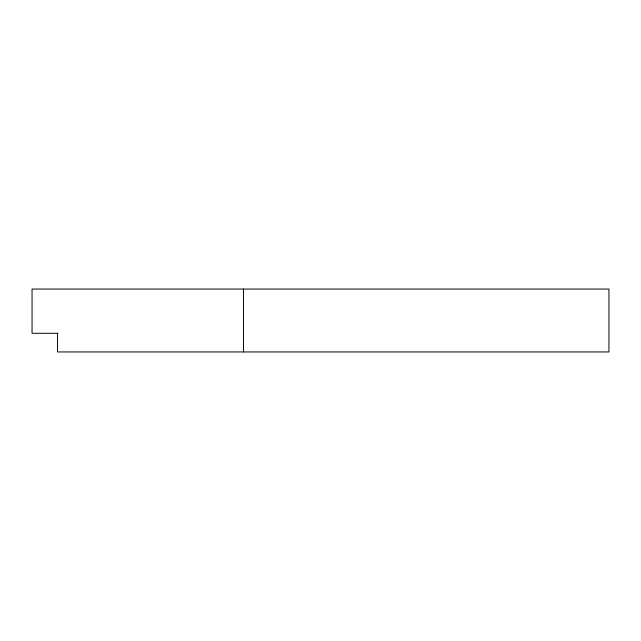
<?xml version="1.0" encoding="UTF-8"?>
<svg xmlns="http://www.w3.org/2000/svg" width="641" height="641" viewBox="0 0 641 641"><rect width="100%" height="100%" fill="white"/><g stroke="black" fill="none" stroke-linecap="round" stroke-linejoin="round"><path stroke-width="0.96" d="M57.946 333.296L32.05 333.296L32.05 289.059L608.95 289.059L608.95 351.941L57.53 351.941L57.53 333.296M243.476 289.059L243.476 351.941"/></g></svg>
